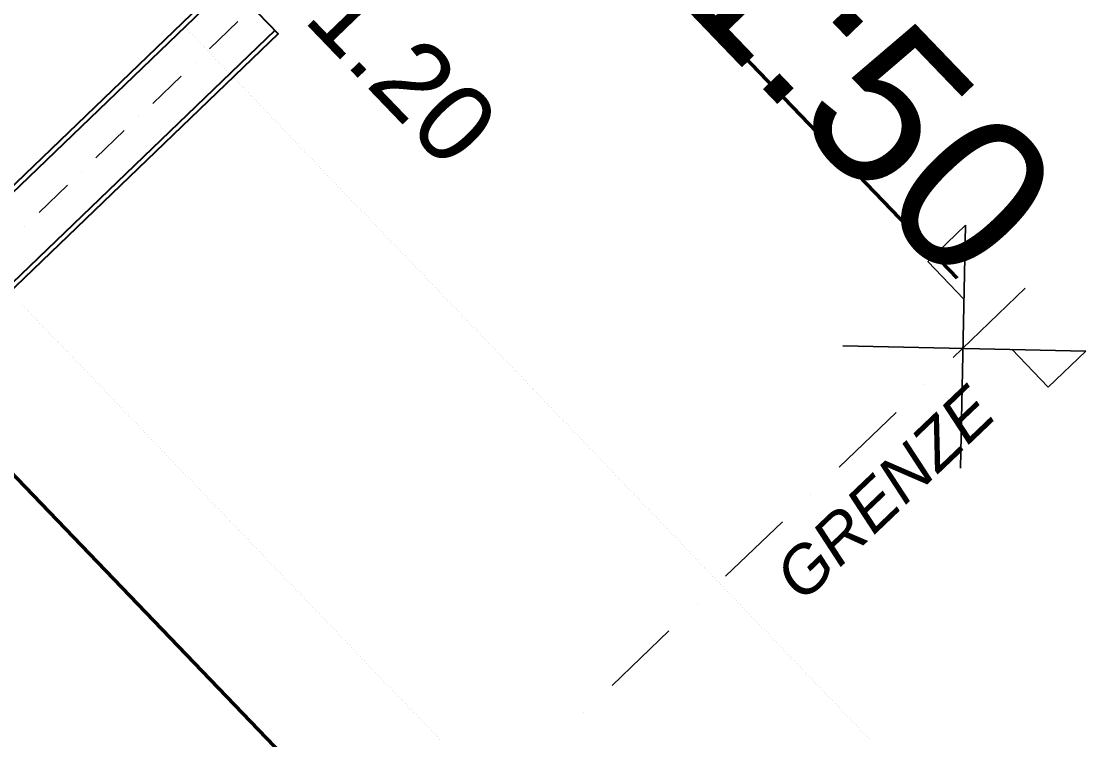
# Model space of a CAD drawing. Header units: metres. Extents: x 2687650.8 to 2687727.1, y 1234407.3 to 1234484.3.
# Drawn here: x 2687684.277 to 2687687.709, y 1234476.08 to 1234478.395 of the extents above; entities that cross this region are included whole.
import ezdxf

# ---------------------------------------------------------------- set-up
doc = ezdxf.new("R2010")
doc.units = ezdxf.units.M
for name, color, linetype in [('PDF_0', 7, 'Continuous'), ('PDF_E_Text', 7, 'Continuous'), ('PDF_Ebene 2', 7, 'Continuous'), ('PDF_Text', 7, 'Continuous')]:
    doc.layers.add(name, color=color, linetype=linetype)
doc.layers.add('PDF__Parzellengrenze', color=7, linetype='Continuous', true_color=0x7f7f7f)
doc.layers.add('PDF_E_Schnitte_1_50', color=7, linetype='Continuous', true_color=0x7f7f7f)
doc.styles.add('PDF Arial', font='arial.ttf')
doc.styles.add('PDF Arial Italic', font='')
doc.styles.get('PDF Arial Italic').set_extended_font_data('Arial', italic=True)

# ---------------------------------------------------------------- blocks, each defined once
blk = doc.blocks.new('A$C1c84ec86')
at = {"layer": 'PDF_0', "lineweight": 18}
blk.add_lwpolyline([(324.07, 3566.65), (579.34, 3566.65), (583.36, 3856.21), (583.36, 4046.29), (941.51, 4046.29)], dxfattribs=at)
at = {"layer": 'PDF__Parzellengrenze', "lineweight": 18}
for points in [[(794.19, 4306.43), (777.47, 4306.43), (777.47, 4323.37), (832.71, 4267.91), (777.47, 4323.37), (777.47, 4306.43)], [(833.56, 4323.16), (778.1, 4267.91)], [(816.62, 4306.43), (833.56, 4306.43)]]:
    blk.add_lwpolyline(points, close=True, dxfattribs=at)
for points in [[(805.41, 4290.98), (805.41, 4323.16)], [(833.56, 4323.16), (833.56, 4306.43)], [(805.41, 4278.28), (805.41, 4278.28)], [(805.41, 4239.97), (805.41, 4265.37)], [(805.41, 4227.27), (805.41, 4227.27)], [(805.41, 4189.17), (805.41, 4214.57)], [(805.41, 4176.47), (805.41, 4176.47)], [(805.41, 4138.37), (805.41, 4163.77)], [(805.41, 4125.67), (805.41, 4125.67)]]:
    blk.add_lwpolyline(points, dxfattribs=at)
at = {"layer": 'PDF_E_Schnitte_1_50', "color": 160, "lineweight": 25, "true_color": 0x3333ff}
for points in [[(555.42, 3316.66), (555.42, 4206.31), (579.34, 4206.31), (579.34, 3316.66)], [(556.9, 3316.66), (556.9, 4206.31)], [(577.86, 4206.31), (577.86, 3316.66)]]:
    blk.add_lwpolyline(points, dxfattribs=at)
at = {"layer": 'PDF_E_Schnitte_1_50', "color": 7, "lineweight": 20}
for points in [[(567.49, 4187.05), (567.49, 4199.75)], [(567.49, 4180.7), (567.49, 4180.7)], [(567.49, 4161.65), (567.49, 4174.35)], [(567.49, 4155.3), (567.49, 4155.3)], [(567.49, 4136.25), (567.49, 4148.95)], [(567.49, 4129.9), (567.49, 4129.9)], [(567.49, 4110.85), (567.49, 4123.55)], [(567.49, 4104.5), (567.49, 4104.5)]]:
    blk.add_lwpolyline(points, dxfattribs=at)
at = {"layer": 'PDF_E_Schnitte_1_50', "color": 7, "lineweight": 50}
blk.add_lwpolyline([(579.34, 3332.12), (579.34, 4046.29), (830.38, 4046.29)], dxfattribs=at)
at = {"layer": 'PDF_E_Text', "lineweight": 50}
blk.add_lwpolyline([(289.35, 4309.61), (787.84, 4309.61)], dxfattribs=at)
at = {"layer": 'PDF_Ebene 2', "lineweight": 20}
for points in [[(555.21, 4186.21), (555.21, 4186.21)], [(556.27, 4186.21), (556.27, 4186.21)], [(557.33, 4186.21), (557.33, 4186.21)], [(558.17, 4186.21), (558.17, 4186.21)], [(559.23, 4186.21), (559.23, 4186.21)], [(560.29, 4186.21), (560.29, 4186.21)], [(561.35, 4186.21), (561.35, 4186.21)], [(562.2, 4186.21), (562.2, 4186.21)], [(563.25, 4186.21), (563.25, 4186.21)], [(564.31, 4186.21), (564.31, 4186.21)], [(565.37, 4186.21), (565.37, 4186.21)], [(566.22, 4186.21), (566.22, 4186.21)], [(567.28, 4186.21), (567.28, 4186.21)], [(568.34, 4186.21), (568.34, 4186.21)], [(569.18, 4186.21), (569.18, 4186.21)], [(570.24, 4186.21), (570.24, 4186.21)], [(571.3, 4186.21), (571.3, 4186.21)], [(572.36, 4186.21), (572.36, 4186.21)], [(573.2, 4186.21), (573.2, 4186.21)], [(574.26, 4186.21), (574.26, 4186.21)], [(575.32, 4186.21), (575.32, 4186.21)], [(576.38, 4186.21), (576.38, 4186.21)], [(577.23, 4186.21), (577.23, 4186.21)], [(578.28, 4186.21), (578.28, 4186.21)], [(579.34, 4186.21), (579.34, 4186.21)], [(580.19, 4186.21), (580.19, 4186.21)], [(581.25, 4186.21), (581.25, 4186.21)], [(582.31, 4186.21), (582.31, 4186.21)], [(583.36, 4186.21), (583.36, 4186.21)], [(584.21, 4186.21), (584.21, 4186.21)], [(585.27, 4186.21), (585.27, 4186.21)], [(586.33, 4186.21), (586.33, 4186.21)], [(587.39, 4186.21), (587.39, 4186.21)], [(588.23, 4186.21), (588.23, 4186.21)], [(589.29, 4186.21), (589.29, 4186.21)], [(590.35, 4186.21), (590.35, 4186.21)], [(591.2, 4186.21), (591.2, 4186.21)], [(592.25, 4186.21), (592.25, 4186.21)], [(593.31, 4186.21), (593.31, 4186.21)], [(594.37, 4186.21), (594.37, 4186.21)], [(595.22, 4186.21), (595.22, 4186.21)], [(596.28, 4186.21), (596.28, 4186.21)], [(597.33, 4186.21), (597.33, 4186.21)], [(598.18, 4186.21), (598.18, 4186.21)], [(599.24, 4186.21), (599.24, 4186.21)], [(600.3, 4186.21), (600.3, 4186.21)], [(601.36, 4186.21), (601.36, 4186.21)], [(602.2, 4186.21), (602.2, 4186.21)], [(603.26, 4186.21), (603.26, 4186.21)], [(604.32, 4186.21), (604.32, 4186.21)], [(605.38, 4186.21), (605.38, 4186.21)], [(606.22, 4186.21), (606.22, 4186.21)], [(607.28, 4186.21), (607.28, 4186.21)], [(608.34, 4186.21), (608.34, 4186.21)], [(609.19, 4186.21), (609.19, 4186.21)], [(610.25, 4186.21), (610.25, 4186.21)], [(611.3, 4186.21), (611.3, 4186.21)], [(612.36, 4186.21), (612.36, 4186.21)], [(613.21, 4186.21), (613.21, 4186.21)], [(614.27, 4186.21), (614.27, 4186.21)], [(615.33, 4186.21), (615.33, 4186.21)], [(616.38, 4186.21), (616.38, 4186.21)], [(617.23, 4186.21), (617.23, 4186.21)], [(618.29, 4186.21), (618.29, 4186.21)], [(619.35, 4186.21), (619.35, 4186.21)], [(620.19, 4186.21), (620.19, 4186.21)], [(621.25, 4186.21), (621.25, 4186.21)], [(622.31, 4186.21), (622.31, 4186.21)], [(623.37, 4186.21), (623.37, 4186.21)], [(624.22, 4186.21), (624.22, 4186.21)], [(625.27, 4186.21), (625.27, 4186.21)], [(626.33, 4186.21), (626.33, 4186.21)], [(627.39, 4186.21), (627.39, 4186.21)], [(628.24, 4186.21), (628.24, 4186.21)], [(629.3, 4186.21), (629.3, 4186.21)], [(630.35, 4186.21), (630.35, 4186.21)], [(631.2, 4186.21), (631.2, 4186.21)], [(632.26, 4186.21), (632.26, 4186.21)], [(633.32, 4186.21), (633.32, 4186.21)], [(634.38, 4186.21), (634.38, 4186.21)], [(635.22, 4186.21), (635.22, 4186.21)], [(636.28, 4186.21), (636.28, 4186.21)], [(637.34, 4186.21), (637.34, 4186.21)], [(638.4, 4186.21), (638.4, 4186.21)], [(639.24, 4186.21), (639.24, 4186.21)], [(640.3, 4186.21), (640.3, 4186.21)], [(641.36, 4186.21), (641.36, 4186.21)], [(642.21, 4186.21), (642.21, 4186.21)], [(643.27, 4186.21), (643.27, 4186.21)], [(644.32, 4186.21), (644.32, 4186.21)], [(645.38, 4186.21), (645.38, 4186.21)], [(646.23, 4186.21), (646.23, 4186.21)], [(647.29, 4186.21), (647.29, 4186.21)], [(648.35, 4186.21), (648.35, 4186.21)], [(649.4, 4186.21), (649.4, 4186.21)], [(650.25, 4186.21), (650.25, 4186.21)], [(651.31, 4186.21), (651.31, 4186.21)], [(652.37, 4186.21), (652.37, 4186.21)], [(653.21, 4186.21), (653.21, 4186.21)], [(654.27, 4186.21), (654.27, 4186.21)], [(655.33, 4186.21), (655.33, 4186.21)], [(656.39, 4186.21), (656.39, 4186.21)], [(657.24, 4186.21), (657.24, 4186.21)], [(658.29, 4186.21), (658.29, 4186.21)], [(659.35, 4186.21), (659.35, 4186.21)], [(660.2, 4186.21), (660.2, 4186.21)], [(661.26, 4186.21), (661.26, 4186.21)], [(662.32, 4186.21), (662.32, 4186.21)], [(663.38, 4186.21), (663.38, 4186.21)], [(664.22, 4186.21), (664.22, 4186.21)], [(665.28, 4186.21), (665.28, 4186.21)], [(666.34, 4186.21), (666.34, 4186.21)], [(667.4, 4186.21), (667.4, 4186.21)], [(668.24, 4186.21), (668.24, 4186.21)], [(669.3, 4186.21), (669.3, 4186.21)], [(670.36, 4186.21), (670.36, 4186.21)], [(671.21, 4186.21), (671.21, 4186.21)], [(672.27, 4186.21), (672.27, 4186.21)], [(673.32, 4186.21), (673.32, 4186.21)], [(674.38, 4186.21), (674.38, 4186.21)], [(675.23, 4186.21), (675.23, 4186.21)], [(676.29, 4186.21), (676.29, 4186.21)], [(677.35, 4186.21), (677.35, 4186.21)], [(678.4, 4186.21), (678.4, 4186.21)], [(679.25, 4186.21), (679.25, 4186.21)], [(680.31, 4186.21), (680.31, 4186.21)], [(681.37, 4186.21), (681.37, 4186.21)], [(682.21, 4186.21), (682.21, 4186.21)], [(683.27, 4186.21), (683.27, 4186.21)], [(684.33, 4186.21), (684.33, 4186.21)], [(685.39, 4186.21), (685.39, 4186.21)], [(686.24, 4186.21), (686.24, 4186.21)], [(687.29, 4186.21), (687.29, 4186.21)], [(688.35, 4186.21), (688.35, 4186.21)], [(689.41, 4186.21), (689.41, 4186.21)], [(690.26, 4186.21), (690.26, 4186.21)], [(691.32, 4186.21), (691.32, 4186.21)], [(692.37, 4186.21), (692.37, 4186.21)], [(693.22, 4186.21), (693.22, 4186.21)], [(694.28, 4186.21), (694.28, 4186.21)], [(695.34, 4186.21), (695.34, 4186.21)], [(696.4, 4186.21), (696.4, 4186.21)], [(697.24, 4186.21), (697.24, 4186.21)], [(698.3, 4186.21), (698.3, 4186.21)], [(699.36, 4186.21), (699.36, 4186.21)], [(700.42, 4186.21), (700.42, 4186.21)], [(701.26, 4186.21), (701.26, 4186.21)], [(702.32, 4186.21), (702.32, 4186.21)], [(703.38, 4186.21), (703.38, 4186.21)], [(704.23, 4186.21), (704.23, 4186.21)], [(705.29, 4186.21), (705.29, 4186.21)], [(706.34, 4186.21), (706.34, 4186.21)], [(707.4, 4186.21), (707.4, 4186.21)], [(708.25, 4186.21), (708.25, 4186.21)], [(709.31, 4186.21), (709.31, 4186.21)], [(710.37, 4186.21), (710.37, 4186.21)], [(711.21, 4186.21), (711.21, 4186.21)], [(712.27, 4186.21), (712.27, 4186.21)], [(713.33, 4186.21), (713.33, 4186.21)], [(714.39, 4186.21), (714.39, 4186.21)], [(715.23, 4186.21), (715.23, 4186.21)], [(716.29, 4186.21), (716.29, 4186.21)], [(717.35, 4186.21), (717.35, 4186.21)], [(718.41, 4186.21), (718.41, 4186.21)], [(719.26, 4186.21), (719.26, 4186.21)], [(720.31, 4186.21), (720.31, 4186.21)], [(721.37, 4186.21), (721.37, 4186.21)], [(722.22, 4186.21), (722.22, 4186.21)], [(723.28, 4186.21), (723.28, 4186.21)], [(724.34, 4186.21), (724.34, 4186.21)], [(725.39, 4186.21), (725.39, 4186.21)], [(726.24, 4186.21), (726.24, 4186.21)], [(727.3, 4186.21), (727.3, 4186.21)], [(728.36, 4186.21), (728.36, 4186.21)], [(729.42, 4186.21), (729.42, 4186.21)], [(730.26, 4186.21), (730.26, 4186.21)], [(731.32, 4186.21), (731.32, 4186.21)], [(732.38, 4186.21), (732.38, 4186.21)], [(733.23, 4186.21), (733.23, 4186.21)], [(734.28, 4186.21), (734.28, 4186.21)], [(735.34, 4186.21), (735.34, 4186.21)], [(736.4, 4186.21), (736.4, 4186.21)], [(737.25, 4186.21), (737.25, 4186.21)], [(738.31, 4186.21), (738.31, 4186.21)], [(739.36, 4186.21), (739.36, 4186.21)], [(740.42, 4186.21), (740.42, 4186.21)], [(741.27, 4186.21), (741.27, 4186.21)], [(742.33, 4186.21), (742.33, 4186.21)], [(743.39, 4186.21), (743.39, 4186.21)], [(744.23, 4186.21), (744.23, 4186.21)], [(745.29, 4186.21), (745.29, 4186.21)], [(746.35, 4186.21), (746.35, 4186.21)], [(747.41, 4186.21), (747.41, 4186.21)], [(748.25, 4186.21), (748.25, 4186.21)], [(749.31, 4186.21), (749.31, 4186.21)], [(750.37, 4186.21), (750.37, 4186.21)], [(751.43, 4186.21), (751.43, 4186.21)], [(752.28, 4186.21), (752.28, 4186.21)], [(753.33, 4186.21), (753.33, 4186.21)], [(754.39, 4186.21), (754.39, 4186.21)], [(755.24, 4186.21), (755.24, 4186.21)], [(756.3, 4186.21), (756.3, 4186.21)], [(757.36, 4186.21), (757.36, 4186.21)], [(758.42, 4186.21), (758.42, 4186.21)], [(759.26, 4186.21), (759.26, 4186.21)], [(760.32, 4186.21), (760.32, 4186.21)], [(761.38, 4186.21), (761.38, 4186.21)], [(762.23, 4186.21), (762.23, 4186.21)], [(763.28, 4186.21), (763.28, 4186.21)], [(764.34, 4186.21), (764.34, 4186.21)], [(765.4, 4186.21), (765.4, 4186.21)], [(766.25, 4186.21), (766.25, 4186.21)], [(767.31, 4186.21), (767.31, 4186.21)], [(768.36, 4186.21), (768.36, 4186.21)], [(769.42, 4186.21), (769.42, 4186.21)], [(770.27, 4186.21), (770.27, 4186.21)], [(771.33, 4186.21), (771.33, 4186.21)], [(772.39, 4186.21), (772.39, 4186.21)], [(773.23, 4186.21), (773.23, 4186.21)], [(774.29, 4186.21), (774.29, 4186.21)], [(775.35, 4186.21), (775.35, 4186.21)], [(776.41, 4186.21), (776.41, 4186.21)], [(777.25, 4186.21), (777.25, 4186.21)], [(778.31, 4186.21), (778.31, 4186.21)], [(779.37, 4186.21), (779.37, 4186.21)], [(780.43, 4186.21), (780.43, 4186.21)], [(781.28, 4186.21), (781.28, 4186.21)], [(782.33, 4186.21), (782.33, 4186.21)], [(783.39, 4186.21), (783.39, 4186.21)], [(784.24, 4186.21), (784.24, 4186.21)], [(785.3, 4186.21), (785.3, 4186.21)], [(786.36, 4186.21), (786.36, 4186.21)], [(787.41, 4186.21), (787.41, 4186.21)], [(788.26, 4186.21), (788.26, 4186.21)], [(789.32, 4186.21), (789.32, 4186.21)], [(790.38, 4186.21), (790.38, 4186.21)], [(791.44, 4186.21), (791.44, 4186.21)], [(792.28, 4186.21), (792.28, 4186.21)], [(793.34, 4186.21), (793.34, 4186.21)], [(794.4, 4186.21), (794.4, 4186.21)], [(795.25, 4186.21), (795.25, 4186.21)], [(796.3, 4186.21), (796.3, 4186.21)], [(797.36, 4186.21), (797.36, 4186.21)], [(798.42, 4186.21), (798.42, 4186.21)], [(799.27, 4186.21), (799.27, 4186.21)], [(800.33, 4186.21), (800.33, 4186.21)], [(801.38, 4186.21), (801.38, 4186.21)], [(802.44, 4186.21), (802.44, 4186.21)], [(803.29, 4186.21), (803.29, 4186.21)], [(804.35, 4186.21), (804.35, 4186.21)], [(805.41, 4186.21), (805.41, 4186.21)], [(806.25, 4186.21), (806.25, 4186.21)], [(807.31, 4186.21), (807.31, 4186.21)], [(808.37, 4186.21), (808.37, 4186.21)], [(809.43, 4186.21), (809.43, 4186.21)], [(810.27, 4186.21), (810.27, 4186.21)], [(811.33, 4186.21), (811.33, 4186.21)], [(812.39, 4186.21), (812.39, 4186.21)], [(813.45, 4186.21), (813.45, 4186.21)], [(814.3, 4186.21), (814.3, 4186.21)], [(815.35, 4186.21), (815.35, 4186.21)], [(816.41, 4186.21), (816.41, 4186.21)], [(817.26, 4186.21), (817.26, 4186.21)], [(818.32, 4186.21), (818.32, 4186.21)], [(819.38, 4186.21), (819.38, 4186.21)], [(820.43, 4186.21), (820.43, 4186.21)], [(821.28, 4186.21), (821.28, 4186.21)], [(822.34, 4186.21), (822.34, 4186.21)], [(823.4, 4186.21), (823.4, 4186.21)], [(824.24, 4186.21), (824.24, 4186.21)], [(825.3, 4186.21), (825.3, 4186.21)], [(826.36, 4186.21), (826.36, 4186.21)], [(827.42, 4186.21), (827.42, 4186.21)], [(828.27, 4186.21), (828.27, 4186.21)], [(829.32, 4186.21), (829.32, 4186.21)], [(830.38, 4186.21), (830.38, 4186.21)], [(831.44, 4186.21), (831.44, 4186.21)], [(832.29, 4186.21), (832.29, 4186.21)], [(833.35, 4186.21), (833.35, 4186.21)], [(834.4, 4186.21), (834.4, 4186.21)], [(835.25, 4186.21), (835.25, 4186.21)], [(836.31, 4186.21), (836.31, 4186.21)], [(837.37, 4186.21), (837.37, 4186.21)], [(838.43, 4186.21), (838.43, 4186.21)], [(839.27, 4186.21), (839.27, 4186.21)], [(840.33, 4186.21), (840.33, 4186.21)], [(841.39, 4186.21), (841.39, 4186.21)], [(842.45, 4186.21), (842.45, 4186.21)], [(843.29, 4186.21), (843.29, 4186.21)], [(844.35, 4186.21), (844.35, 4186.21)], [(845.41, 4186.21), (845.41, 4186.21)], [(846.26, 4186.21), (846.26, 4186.21)], [(847.32, 4186.21), (847.32, 4186.21)], [(848.37, 4186.21), (848.37, 4186.21)], [(849.43, 4186.21), (849.43, 4186.21)], [(850.28, 4186.21), (850.28, 4186.21)], [(851.34, 4186.21), (851.34, 4186.21)], [(852.4, 4186.21), (852.4, 4186.21)], [(853.46, 4186.21), (853.46, 4186.21)], [(854.3, 4186.21), (854.3, 4186.21)], [(855.36, 4186.21), (855.36, 4186.21)], [(856.42, 4186.21), (856.42, 4186.21)], [(857.27, 4186.21), (857.27, 4186.21)], [(858.32, 4186.21), (858.32, 4186.21)], [(859.38, 4186.21), (859.38, 4186.21)], [(860.44, 4186.21), (860.44, 4186.21)], [(861.29, 4186.21), (861.29, 4186.21)], [(862.35, 4186.21), (862.35, 4186.21)], [(863.4, 4186.21), (863.4, 4186.21)], [(864.46, 4186.21), (864.46, 4186.21)], [(865.31, 4186.21), (865.31, 4186.21)], [(866.37, 4186.21), (866.37, 4186.21)], [(867.43, 4186.21), (867.43, 4186.21)], [(868.27, 4186.21), (868.27, 4186.21)], [(869.33, 4186.21), (869.33, 4186.21)], [(870.39, 4186.21), (870.39, 4186.21)], [(871.45, 4186.21), (871.45, 4186.21)], [(872.29, 4186.21), (872.29, 4186.21)], [(873.35, 4186.21), (873.35, 4186.21)], [(874.41, 4186.21), (874.41, 4186.21)], [(875.26, 4186.21), (875.26, 4186.21)], [(585.27, 4086.3), (585.27, 4086.3)], [(586.33, 4086.3), (586.33, 4086.3)], [(587.39, 4086.3), (587.39, 4086.3)], [(588.23, 4086.3), (588.23, 4086.3)], [(589.29, 4086.3), (589.29, 4086.3)], [(590.35, 4086.3), (590.35, 4086.3)], [(591.2, 4086.3), (591.2, 4086.3)], [(592.25, 4086.3), (592.25, 4086.3)], [(593.31, 4086.3), (593.31, 4086.3)], [(594.37, 4086.3), (594.37, 4086.3)], [(595.22, 4086.3), (595.22, 4086.3)], [(596.28, 4086.3), (596.28, 4086.3)], [(597.33, 4086.3), (597.33, 4086.3)], [(598.18, 4086.3), (598.18, 4086.3)], [(599.24, 4086.3), (599.24, 4086.3)], [(600.3, 4086.3), (600.3, 4086.3)], [(601.36, 4086.3), (601.36, 4086.3)], [(602.2, 4086.3), (602.2, 4086.3)], [(603.26, 4086.3), (603.26, 4086.3)], [(604.32, 4086.3), (604.32, 4086.3)], [(605.38, 4086.3), (605.38, 4086.3)], [(606.22, 4086.3), (606.22, 4086.3)], [(607.28, 4086.3), (607.28, 4086.3)], [(608.34, 4086.3), (608.34, 4086.3)], [(609.19, 4086.3), (609.19, 4086.3)], [(610.25, 4086.3), (610.25, 4086.3)], [(611.3, 4086.3), (611.3, 4086.3)], [(612.36, 4086.3), (612.36, 4086.3)], [(613.21, 4086.3), (613.21, 4086.3)], [(614.27, 4086.3), (614.27, 4086.3)], [(615.33, 4086.3), (615.33, 4086.3)], [(616.38, 4086.3), (616.38, 4086.3)], [(617.23, 4086.3), (617.23, 4086.3)], [(618.29, 4086.3), (618.29, 4086.3)], [(619.35, 4086.3), (619.35, 4086.3)], [(620.19, 4086.3), (620.19, 4086.3)], [(621.25, 4086.3), (621.25, 4086.3)], [(622.31, 4086.3), (622.31, 4086.3)], [(623.37, 4086.3), (623.37, 4086.3)], [(624.22, 4086.3), (624.22, 4086.3)], [(625.27, 4086.3), (625.27, 4086.3)], [(626.33, 4086.3), (626.33, 4086.3)], [(627.39, 4086.3), (627.39, 4086.3)], [(628.24, 4086.3), (628.24, 4086.3)], [(629.3, 4086.3), (629.3, 4086.3)], [(630.35, 4086.3), (630.35, 4086.3)], [(631.2, 4086.3), (631.2, 4086.3)], [(632.26, 4086.3), (632.26, 4086.3)], [(633.32, 4086.3), (633.32, 4086.3)], [(634.38, 4086.3), (634.38, 4086.3)], [(635.22, 4086.3), (635.22, 4086.3)], [(636.28, 4086.3), (636.28, 4086.3)], [(637.34, 4086.3), (637.34, 4086.3)], [(638.4, 4086.3), (638.4, 4086.3)], [(639.24, 4086.3), (639.24, 4086.3)], [(640.3, 4086.3), (640.3, 4086.3)], [(641.36, 4086.3), (641.36, 4086.3)], [(642.21, 4086.3), (642.21, 4086.3)], [(643.27, 4086.3), (643.27, 4086.3)], [(644.32, 4086.3), (644.32, 4086.3)], [(645.38, 4086.3), (645.38, 4086.3)], [(646.23, 4086.3), (646.23, 4086.3)], [(647.29, 4086.3), (647.29, 4086.3)], [(648.35, 4086.3), (648.35, 4086.3)], [(649.4, 4086.3), (649.4, 4086.3)], [(650.25, 4086.3), (650.25, 4086.3)], [(651.31, 4086.3), (651.31, 4086.3)], [(652.37, 4086.3), (652.37, 4086.3)], [(653.21, 4086.3), (653.21, 4086.3)], [(654.27, 4086.3), (654.27, 4086.3)], [(655.33, 4086.3), (655.33, 4086.3)], [(656.39, 4086.3), (656.39, 4086.3)], [(657.24, 4086.3), (657.24, 4086.3)], [(658.29, 4086.3), (658.29, 4086.3)], [(659.35, 4086.3), (659.35, 4086.3)], [(660.2, 4086.3), (660.2, 4086.3)], [(661.26, 4086.3), (661.26, 4086.3)], [(662.32, 4086.3), (662.32, 4086.3)], [(663.38, 4086.3), (663.38, 4086.3)], [(664.22, 4086.3), (664.22, 4086.3)], [(665.28, 4086.3), (665.28, 4086.3)], [(666.34, 4086.3), (666.34, 4086.3)], [(667.4, 4086.3), (667.4, 4086.3)], [(668.24, 4086.3), (668.24, 4086.3)], [(669.3, 4086.3), (669.3, 4086.3)], [(670.36, 4086.3), (670.36, 4086.3)], [(671.21, 4086.3), (671.21, 4086.3)], [(672.27, 4086.3), (672.27, 4086.3)], [(673.32, 4086.3), (673.32, 4086.3)], [(674.38, 4086.3), (674.38, 4086.3)], [(675.23, 4086.3), (675.23, 4086.3)], [(676.29, 4086.3), (676.29, 4086.3)], [(677.35, 4086.3), (677.35, 4086.3)], [(678.4, 4086.3), (678.4, 4086.3)], [(679.25, 4086.3), (679.25, 4086.3)], [(680.31, 4086.3), (680.31, 4086.3)], [(681.37, 4086.3), (681.37, 4086.3)], [(682.21, 4086.3), (682.21, 4086.3)], [(683.27, 4086.3), (683.27, 4086.3)], [(684.33, 4086.3), (684.33, 4086.3)], [(685.39, 4086.3), (685.39, 4086.3)], [(686.24, 4086.3), (686.24, 4086.3)], [(687.29, 4086.3), (687.29, 4086.3)], [(688.35, 4086.3), (688.35, 4086.3)], [(689.41, 4086.3), (689.41, 4086.3)], [(690.26, 4086.3), (690.26, 4086.3)], [(691.32, 4086.3), (691.32, 4086.3)], [(692.37, 4086.3), (692.37, 4086.3)], [(693.22, 4086.3), (693.22, 4086.3)], [(694.28, 4086.3), (694.28, 4086.3)], [(695.34, 4086.3), (695.34, 4086.3)], [(696.4, 4086.3), (696.4, 4086.3)], [(697.24, 4086.3), (697.24, 4086.3)], [(698.3, 4086.3), (698.3, 4086.3)], [(699.36, 4086.3), (699.36, 4086.3)], [(700.42, 4086.3), (700.42, 4086.3)], [(701.26, 4086.3), (701.26, 4086.3)], [(702.32, 4086.3), (702.32, 4086.3)], [(703.38, 4086.3), (703.38, 4086.3)], [(704.23, 4086.3), (704.23, 4086.3)], [(705.29, 4086.3), (705.29, 4086.3)], [(706.34, 4086.3), (706.34, 4086.3)], [(707.4, 4086.3), (707.4, 4086.3)], [(708.25, 4086.3), (708.25, 4086.3)], [(709.31, 4086.3), (709.31, 4086.3)], [(710.37, 4086.3), (710.37, 4086.3)], [(711.21, 4086.3), (711.21, 4086.3)], [(712.27, 4086.3), (712.27, 4086.3)], [(713.33, 4086.3), (713.33, 4086.3)], [(714.39, 4086.3), (714.39, 4086.3)], [(715.23, 4086.3), (715.23, 4086.3)], [(716.29, 4086.3), (716.29, 4086.3)], [(717.35, 4086.3), (717.35, 4086.3)], [(718.41, 4086.3), (718.41, 4086.3)], [(719.26, 4086.3), (719.26, 4086.3)], [(720.31, 4086.3), (720.31, 4086.3)], [(721.37, 4086.3), (721.37, 4086.3)], [(722.22, 4086.3), (722.22, 4086.3)], [(723.28, 4086.3), (723.28, 4086.3)], [(724.34, 4086.3), (724.34, 4086.3)], [(725.39, 4086.3), (725.39, 4086.3)], [(726.24, 4086.3), (726.24, 4086.3)], [(727.3, 4086.3), (727.3, 4086.3)], [(728.36, 4086.3), (728.36, 4086.3)], [(729.42, 4086.3), (729.42, 4086.3)], [(730.26, 4086.3), (730.26, 4086.3)], [(731.32, 4086.3), (731.32, 4086.3)], [(732.38, 4086.3), (732.38, 4086.3)], [(733.23, 4086.3), (733.23, 4086.3)], [(734.28, 4086.3), (734.28, 4086.3)], [(735.34, 4086.3), (735.34, 4086.3)], [(736.4, 4086.3), (736.4, 4086.3)], [(737.25, 4086.3), (737.25, 4086.3)], [(738.31, 4086.3), (738.31, 4086.3)], [(739.36, 4086.3), (739.36, 4086.3)], [(740.42, 4086.3), (740.42, 4086.3)], [(741.27, 4086.3), (741.27, 4086.3)], [(742.33, 4086.3), (742.33, 4086.3)], [(743.39, 4086.3), (743.39, 4086.3)], [(744.23, 4086.3), (744.23, 4086.3)], [(745.29, 4086.3), (745.29, 4086.3)], [(746.35, 4086.3), (746.35, 4086.3)], [(747.41, 4086.3), (747.41, 4086.3)], [(748.25, 4086.3), (748.25, 4086.3)], [(749.31, 4086.3), (749.31, 4086.3)], [(750.37, 4086.3), (750.37, 4086.3)], [(751.43, 4086.3), (751.43, 4086.3)], [(752.28, 4086.3), (752.28, 4086.3)], [(753.33, 4086.3), (753.33, 4086.3)], [(754.39, 4086.3), (754.39, 4086.3)], [(755.24, 4086.3), (755.24, 4086.3)], [(756.3, 4086.3), (756.3, 4086.3)], [(757.36, 4086.3), (757.36, 4086.3)], [(758.42, 4086.3), (758.42, 4086.3)], [(759.26, 4086.3), (759.26, 4086.3)], [(760.32, 4086.3), (760.32, 4086.3)], [(761.38, 4086.3), (761.38, 4086.3)], [(762.23, 4086.3), (762.23, 4086.3)], [(763.28, 4086.3), (763.28, 4086.3)], [(764.34, 4086.3), (764.34, 4086.3)], [(765.4, 4086.3), (765.4, 4086.3)], [(766.25, 4086.3), (766.25, 4086.3)], [(767.31, 4086.3), (767.31, 4086.3)], [(768.36, 4086.3), (768.36, 4086.3)], [(769.42, 4086.3), (769.42, 4086.3)], [(770.27, 4086.3), (770.27, 4086.3)], [(771.33, 4086.3), (771.33, 4086.3)], [(772.39, 4086.3), (772.39, 4086.3)], [(773.23, 4086.3), (773.23, 4086.3)], [(774.29, 4086.3), (774.29, 4086.3)], [(775.35, 4086.3), (775.35, 4086.3)], [(776.41, 4086.3), (776.41, 4086.3)], [(777.25, 4086.3), (777.25, 4086.3)], [(778.31, 4086.3), (778.31, 4086.3)], [(779.37, 4086.3), (779.37, 4086.3)]]:
    blk.add_lwpolyline(points, dxfattribs=at)
at = {"layer": 'PDF_Text', "attachment_point": 7, "style": 'PDF Arial'}
for s, insert, char_height in [('Schnitt A-A 1:50', (286.6, 4305.96), 50.0002), ('+481.20', (522.19, 4214.65), 25.001)]:
    blk.add_mtext(s, dxfattribs=dict(at, insert=insert, char_height=char_height))
at = {"layer": 'PDF_Text', "color": 8, "true_color": 0x7f7f7f, "insert": (829.15, 4201.02), "char_height": 15.003, "attachment_point": 7, "rotation": 89.8023, "style": 'PDF Arial Italic'}
blk.add_mtext('GRENZE', dxfattribs=at)

msp = doc.modelspace()

# ---------------------------------------------------------------- block references
at = {"xscale": 0.01, "yscale": 0.01, "zscale": 0.01, "rotation": 313.8734409291175}
msp.add_blockref('A$C1c84ec86', (2687650.7677, 1234453.3784), dxfattribs=at)

doc.saveas('drawing.dxf')
